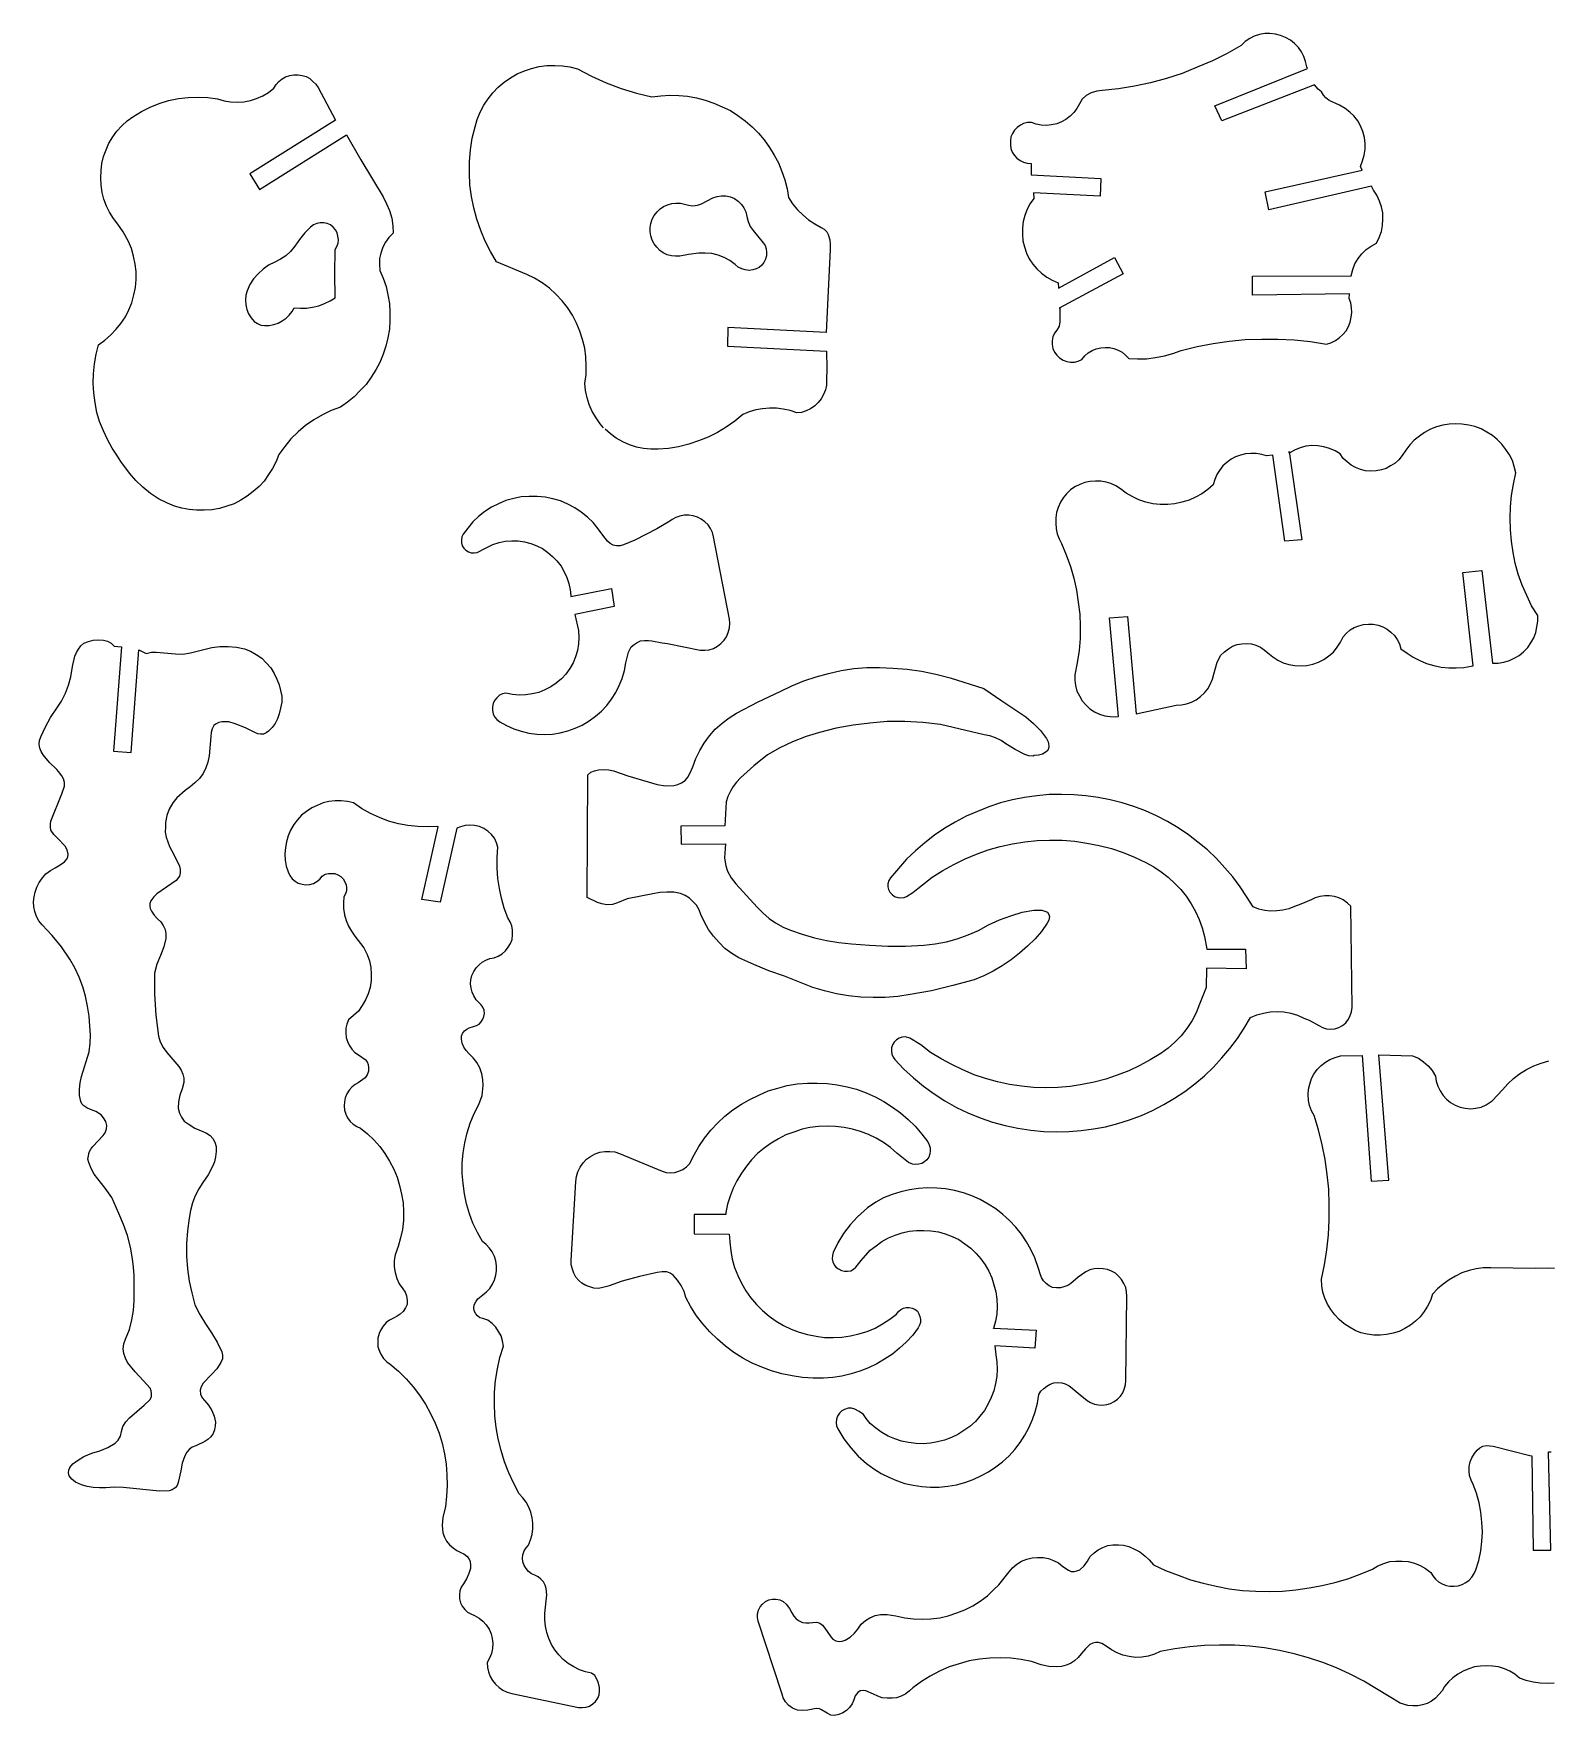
# Model space of a CAD drawing. Extents: x 0 to 250, y 0 to 149.
# Drawn here: x 0 to 133.7, y 0.3 to 148.8 of the extents above; entities that cross this region are included whole.
import ezdxf

# ---------------------------------------------------------------- set-up
doc = ezdxf.new("R2010")
doc.units = 0
doc.layers.get('0').update_dxf_attribs({"color": 1, "linetype": 'CONTINUOUS'})

msp = doc.modelspace()

# ---------------------------------------------------------------- linework, layer by layer
for points in [[(90.12, 120.64), (90.33, 120.37), (90.58, 120.14), (90.88, 119.95), (91.22, 119.82), (91.55, 119.77), (91.89, 119.77), (92.21, 119.85), (92.53, 120), (92.8, 120.32), (93.1, 120.58), (93.45, 120.78), (93.8, 120.93), (94.21, 121.03), (94.59, 121.06), (94.98, 121.05), (95.36, 120.96), (95.75, 120.83), (96.09, 120.63), (96.39, 120.37), (96.68, 120.07), (97.46, 120.04), (98.25, 120.05), (99.04, 120.16), (99.83, 120.32), (100.57, 120.52), (101.31, 120.79), (102.72, 121.13), (104.13, 121.41), (105.56, 121.62), (106.97, 121.75), (108.42, 121.8), (109.84, 121.8), (111.29, 121.73), (112.73, 121.58), (114.13, 121.36), (114.53, 121.48), (114.93, 121.67), (115.27, 121.92), (115.57, 122.2), (115.86, 122.54), (116.07, 122.91), (116.22, 123.3), (116.33, 123.72), (116.38, 124.14), (116.36, 124.57), (116.28, 124.99), (116.14, 125.38), (116.17, 125.78), (107.61, 125.68), (107.61, 127.36), (116.33, 127.39), (116.46, 127.93), (116.64, 128.44), (116.93, 128.91), (117.27, 129.33), (117.64, 129.69), (118.09, 130.01), (118.56, 130.27), (118.79, 130.75), (118.98, 131.29), (119.08, 131.81), (119.11, 132.37), (119.1, 132.94), (119, 133.46), (118.81, 133.98), (118.58, 134.5), (118.29, 134.95), (118.11, 135.29), (109.05, 133.21), (108.72, 134.78), (117.3, 136.7), (117.13, 137.03), (117.33, 137.52), (117.47, 138.03), (117.54, 138.56), (117.54, 139.07), (117.48, 139.6), (117.35, 140.13), (117.15, 140.61), (116.9, 141.05), (116.56, 141.49), (116.19, 141.84), (115.79, 142.16), (115.3, 142.43), (114.36, 142.86), (114.09, 143.08), (113.87, 143.33), (113.69, 143.62), (113.4, 143.85), (113.07, 144.24), (104.9, 141.05), (104.27, 142.39), (112.45, 145.67), (112.4, 145.82), (112.29, 146.29), (112.13, 146.73), (111.93, 147.15), (111.66, 147.53), (111.32, 147.88), (110.95, 148.17), (110.53, 148.41), (110.09, 148.59), (109.64, 148.71), (109.15, 148.76), (108.68, 148.76), (108.21, 148.67), (107.76, 148.52), (107.36, 148.32), (106.95, 148.05), (106.6, 147.72), (105.36, 147.01), (104.07, 146.36), (102.72, 145.79), (101.39, 145.25), (100.02, 144.81), (98.61, 144.42), (97.2, 144.12), (95.78, 143.89), (94.34, 143.74), (93.85, 143.69), (93.37, 143.52), (92.91, 143.3), (92.56, 142.96), (92.32, 142.56), (92.09, 142.16), (91.82, 141.79), (91.52, 141.47), (91.13, 141.17), (90.75, 140.96), (90.33, 140.8), (89.87, 140.7), (89.42, 140.66), (88.95, 140.68), (88.51, 140.76), (88.09, 140.91), (87.74, 140.91), (87.4, 140.83), (87.12, 140.68), (86.83, 140.48), (86.6, 140.23), (86.41, 139.94), (86.28, 139.64), (86.23, 139.29), (86.23, 138.95), (86.28, 138.61), (86.4, 138.31), (86.58, 137.99), (86.8, 137.76), (87.08, 137.56), (87.4, 137.4), (87.71, 137.32), (88.08, 137.3), (88.08, 136.3), (94.21, 135.98), (94.16, 134.4), (88.28, 134.7), (88.31, 134.21), (87.99, 133.76), (87.71, 133.26), (87.52, 132.72), (87.37, 132.18), (87.3, 131.61), (87.29, 131.06), (87.34, 130.48), (87.47, 129.93), (87.64, 129.39), (87.89, 128.89), (88.21, 128.42), (88.58, 128), (88.98, 127.61), (89.44, 127.26), (89.92, 126.99), (90.46, 126.76), (90.49, 126.3), (95.42, 129.01), (96.2, 127.56), (90.54, 124.54), (90.6, 124.52), (90.61, 123.31), (90.53, 122.94), (90.33, 122.59), (90.12, 122.32), (89.99, 121.99), (89.92, 121.65), (89.92, 121.31), (89.99, 120.96), (90.12, 120.64)], [(27.63, 139.82), (28.89, 137.62), (30.85, 134.35), (31.16, 133.74), (31.41, 133.14), (31.61, 132.47), (31.71, 131.79), (31.73, 131.14), (31.36, 130.75), (31.05, 130.35), (30.82, 129.9), (30.65, 129.39), (30.53, 128.91), (30.53, 128.38), (30.57, 127.86), (30.87, 127.16), (31.11, 126.44), (31.27, 125.7), (31.41, 124.94), (31.46, 124.19), (31.46, 123.43), (31.41, 122.66), (31.27, 121.9), (31.09, 121.16), (30.85, 120.46), (30.57, 119.74), (30.2, 119.08), (29.81, 118.43), (29.36, 117.8), (28.84, 117.25), (28.3, 116.71), (27.7, 116.24), (27.09, 115.79), (26.28, 115.49), (25.5, 115.12), (24.74, 114.66), (24, 114.16), (23.35, 113.6), (22.72, 112.98), (22.17, 112.33), (21.65, 111.62), (21.41, 111), (21.1, 110.38), (20.74, 109.83), (20.34, 109.27), (19.9, 108.78), (19.38, 108.33), (18.86, 107.93), (18.29, 107.58), (17.69, 107.27), (17.05, 107.04), (16.41, 106.85), (15.74, 106.74), (15.07, 106.69), (14.39, 106.69), (13.72, 106.75), (13.07, 106.87), (12.43, 107.05), (11.81, 107.31), (11.03, 107.71), (10.33, 108.16), (9.64, 108.72), (9.02, 109.31), (8.46, 109.96), (7.71, 111), (7.41, 111.46), (6.92, 112.16), (6.52, 112.93), (6.16, 113.71), (5.83, 114.51), (5.59, 115.33), (5.42, 116.17), (5.31, 117.05), (5.27, 117.89), (5.29, 118.74), (5.37, 119.62), (5.51, 120.46), (5.73, 121.3), (6.3, 121.7), (6.8, 122.14), (7.29, 122.66), (7.71, 123.18), (8.1, 123.77), (8.4, 124.37), (8.67, 125.01), (8.85, 125.7), (8.99, 126.35), (9.04, 127.06), (9.04, 127.75), (8.95, 128.42), (8.83, 129.11), (8.63, 129.78), (8.38, 130.4), (7.91, 131.27), (7.44, 131.93), (7.05, 132.43), (6.7, 132.99), (6.43, 133.54), (6.2, 134.15), (6.05, 134.75), (5.95, 135.39), (5.93, 136.03), (5.95, 136.67), (6.03, 137.3), (6.18, 137.91), (6.4, 138.51), (6.65, 139.08), (6.99, 139.64), (7.36, 140.14), (7.78, 140.63), (8.26, 141.05), (8.75, 141.42), (9.52, 141.89), (10.3, 142.26), (11.09, 142.59), (11.92, 142.85), (12.78, 143.03), (13.64, 143.13), (14.53, 143.15), (15.37, 143.11), (16.24, 143), (16.81, 142.83), (17.38, 142.73), (17.97, 142.71), (18.56, 142.75), (19.15, 142.86), (19.68, 143.03), (20.24, 143.28), (20.73, 143.57), (21.21, 143.95), (21.4, 144.27), (21.65, 144.54), (21.93, 144.78), (22.25, 144.95), (22.61, 145.06), (22.98, 145.13), (23.35, 145.13), (23.7, 145.06), (24.07, 144.96), (24.39, 144.79), (24.66, 144.54), (24.91, 144.29), (25.13, 143.99), (26.64, 141.12), (19.08, 136.38), (19.95, 134.99), (27.63, 139.82)], [(64.41, 130.3), (64.58, 130.06), (64.68, 129.76), (64.71, 129.46), (64.7, 129.14), (64.61, 128.86), (64.46, 128.57), (64.29, 128.33), (64.06, 128.13), (63.79, 128), (63.5, 127.91), (63.18, 127.86), (62.83, 127.9), (62.51, 128), (62.19, 128.15), (61.93, 128.37), (61.47, 128.72), (60.95, 128.99), (60.43, 129.19), (59.86, 129.34), (59.3, 129.39), (58.73, 129.39), (57.81, 129.26), (57.05, 129.11), (56.68, 129.11), (56.3, 129.14), (55.93, 129.24), (55.59, 129.41), (55.29, 129.61), (55.02, 129.9), (54.77, 130.2), (54.6, 130.52), (54.5, 130.9), (54.43, 131.26), (54.43, 131.64), (54.5, 132.01), (54.6, 132.38), (54.79, 132.72), (55.04, 133.02), (55.31, 133.29), (55.61, 133.49), (55.96, 133.66), (56.33, 133.76), (56.7, 133.79), (57.1, 133.79), (57.46, 133.71), (57.81, 133.63), (58.21, 133.57), (58.6, 133.61), (58.97, 133.73), (59.96, 134.26), (60.35, 134.38), (60.73, 134.45), (61.12, 134.43), (61.51, 134.35), (61.87, 134.2), (62.19, 133.96), (62.5, 133.69), (62.71, 133.37), (62.87, 133.02), (62.97, 132.63), (63.07, 132.18), (63.25, 131.74), (63.52, 131.37), (64.41, 130.3)], [(22.99, 124.57), (23.55, 124.54), (24.1, 124.54), (24.62, 124.62), (25.18, 124.74), (25.68, 124.93), (26.17, 125.16), (26.62, 125.45), (26.59, 127.58), (26.62, 129.69), (26.77, 129.98), (26.89, 130.27), (26.91, 130.57), (26.87, 130.89), (26.79, 131.19), (26.64, 131.44), (26.44, 131.68), (26.2, 131.88), (25.9, 132), (25.61, 132.06), (25.31, 132.06), (24.99, 132), (24.71, 131.88), (24.45, 131.68), (23.93, 131.17), (23.46, 130.6), (23.06, 130), (22.69, 129.54), (22.27, 129.16), (21.78, 128.84), (21.28, 128.59), (20.73, 128.32), (20.26, 127.98), (19.82, 127.56), (19.42, 127.11), (19.1, 126.62), (18.84, 126.07), (18.73, 125.66), (18.69, 125.23), (18.73, 124.82), (18.81, 124.4), (18.98, 124.02), (19.21, 123.67), (19.48, 123.35), (19.77, 123.16), (20.07, 123.04), (20.39, 123.01), (20.79, 123.01), (21.2, 123.08), (21.58, 123.2), (21.95, 123.4), (22.29, 123.63), (22.57, 123.9), (22.81, 124.24), (22.99, 124.57)], [(132.43, 95.42), (132.62, 95.9), (132.72, 96.39), (132.79, 96.91), (132.79, 97.4), (132.25, 98.25), (131.81, 99.16), (131.41, 100.08), (131.07, 101.04), (130.79, 102.02), (130.62, 102.97), (130.47, 103.96), (130.38, 104.97), (130.35, 105.98), (130.38, 106.99), (130.48, 108), (130.65, 108.99), (130.84, 109.98), (130.7, 110.55), (130.55, 111.07), (130.3, 111.57), (129.98, 112.06), (129.63, 112.51), (129.22, 112.93), (128.79, 113.29), (128.28, 113.59), (127.78, 113.87), (127.23, 114.08), (126.69, 114.21), (126.1, 114.29), (125.55, 114.31), (124.96, 114.29), (124.4, 114.19), (123.85, 114.04), (123.31, 113.84), (122.79, 113.55), (122.34, 113.24), (121.89, 112.87), (121.5, 112.45), (121.15, 111.99), (120.83, 111.51), (120.52, 111.14), (120.21, 110.85), (119.8, 110.6), (119.4, 110.38), (118.98, 110.25), (118.51, 110.16), (118.06, 110.15), (117.59, 110.18), (117.15, 110.28), (116.71, 110.45), (116.33, 110.68), (115.96, 110.95), (115.62, 111.27), (115.35, 111.66), (114.9, 111.94), (114.41, 112.14), (113.91, 112.29), (113.37, 112.38), (112.85, 112.4), (112.31, 112.35), (111.81, 112.21), (111.3, 111.99), (110.85, 111.74), (110.85, 111.87), (111.96, 104.08), (110.45, 103.95), (109.39, 111.56), (108.85, 111.49), (108.42, 111.62), (107.94, 111.71), (107.47, 111.71), (107, 111.67), (106.55, 111.56), (106.11, 111.4), (105.71, 111.19), (105.34, 110.9), (104.99, 110.6), (104.7, 110.21), (104.45, 109.83), (104.27, 109.39), (104.13, 108.94), (103.65, 108.53), (103.14, 108.13), (102.57, 107.83), (102, 107.59), (101.38, 107.39), (100.74, 107.26), (100.12, 107.19), (99.46, 107.19), (98.82, 107.26), (98.2, 107.41), (97.58, 107.61), (97.03, 107.86), (96.46, 108.2), (95.95, 108.58), (95.55, 108.83), (95.11, 109.04), (94.68, 109.17), (94.21, 109.25), (93.74, 109.27), (93.25, 109.24), (92.8, 109.14), (92.36, 108.97), (91.92, 108.75), (91.55, 108.48), (91.18, 108.15), (90.9, 107.78), (90.65, 107.39), (90.44, 106.94), (90.31, 106.5), (90.24, 106.01), (90.23, 105.54), (90.26, 105.06), (90.36, 104.62), (90.54, 104.18), (90.75, 103.75), (91.17, 102.75), (91.54, 101.73), (91.84, 100.69), (92.07, 99.65), (92.22, 98.59), (92.36, 97.51), (92.39, 96.46), (92.39, 95.38), (92.29, 94.31), (92.14, 93.23), (91.92, 92.17), (91.92, 91.7), (91.97, 91.22), (92.11, 90.73), (92.32, 90.31), (92.58, 89.87), (92.88, 89.5), (93.25, 89.17), (93.67, 88.9), (94.11, 88.7), (94.58, 88.55), (95.03, 88.48), (95.53, 88.46), (95.77, 88.48), (94.98, 97.18), (96.56, 97.31), (97.33, 88.73), (100.87, 89.49), (101.33, 89.5), (101.78, 89.6), (102.23, 89.76), (102.64, 89.97), (103.02, 90.24), (103.36, 90.58), (103.65, 90.93), (103.88, 91.32), (104.08, 91.77), (104.2, 92.21), (104.5, 93.28), (104.82, 93.89), (105.14, 94.19), (105.48, 94.46), (105.83, 94.68), (106.25, 94.83), (106.65, 94.91), (107.07, 94.93), (107.51, 94.89), (107.91, 94.78), (108.3, 94.61), (108.65, 94.36), (108.95, 94.09), (109.39, 93.74), (109.83, 93.45), (110.31, 93.23), (110.82, 93.06), (111.34, 92.98), (111.89, 92.95), (112.4, 92.98), (112.93, 93.1), (113.42, 93.28), (113.91, 93.53), (114.34, 93.84), (114.75, 94.17), (115.08, 94.59), (115.37, 95.05), (115.6, 95.52), (115.89, 95.85), (116.22, 96.12), (116.59, 96.34), (117, 96.49), (117.4, 96.61), (117.84, 96.64), (118.27, 96.64), (118.69, 96.54), (119.1, 96.41), (119.48, 96.2), (119.82, 95.94), (120.14, 95.63), (120.37, 95.28), (120.58, 94.91), (120.71, 94.47), (121.25, 94.07), (121.78, 93.72), (122.39, 93.42), (122.98, 93.16), (123.62, 92.98), (124.25, 92.85), (124.93, 92.78), (125.6, 92.78), (126.25, 92.81), (126.91, 92.93), (127.09, 92.95), (126.17, 101.19), (127.86, 101.38), (128.79, 93.2), (129.29, 93.2), (129.8, 93.27), (130.28, 93.42), (130.7, 93.64), (131.14, 93.87), (131.53, 94.19), (131.9, 94.58), (132.18, 94.98), (132.43, 95.42)], [(37.76, 103.8), (37.82, 103.56), (37.99, 103.34), (38.16, 103.16), (38.39, 103.01), (38.63, 102.92), (38.9, 102.92), (39.17, 102.96), (39.89, 103.34), (40.54, 103.68), (41.1, 103.85), (41.64, 103.95), (42.21, 103.98), (42.78, 103.98), (43.35, 103.9), (43.89, 103.76), (44.42, 103.56), (44.93, 103.31), (45.4, 102.97), (45.82, 102.62), (46.2, 102.22), (46.56, 101.75), (46.84, 101.26), (47.08, 100.74), (47.25, 100.22), (47.36, 99.66), (47.41, 99.46), (47.43, 99.08), (51.01, 99.78), (51.24, 98.2), (47.77, 97.48), (48.09, 96.07), (48.14, 95.47), (48.1, 94.89), (48.02, 94.31), (47.85, 93.75), (47.62, 93.22), (47.33, 92.71), (46.98, 92.22), (46.59, 91.8), (46.14, 91.43), (45.65, 91.1), (45.13, 90.83), (44.59, 90.61), (44.02, 90.48), (43.45, 90.39), (42.86, 90.38), (42.29, 90.43), (41.7, 90.54), (41.4, 90.49), (41.13, 90.36), (40.88, 90.14), (40.7, 89.91), (40.56, 89.64), (40.51, 89.34), (40.51, 89.02), (40.56, 88.73), (40.7, 88.46), (40.9, 88.23), (41.15, 88.01), (41.74, 87.69), (42.39, 87.4), (43.05, 87.19), (43.72, 87.02), (44.41, 86.93), (45.1, 86.9), (45.8, 86.93), (46.49, 87.03), (47.16, 87.22), (47.82, 87.45), (48.44, 87.72), (49.04, 88.09), (49.6, 88.5), (50.13, 88.95), (50.6, 89.45), (51.02, 90.01), (51.39, 90.6), (51.7, 91.22), (51.97, 91.85), (52.17, 92.54), (52.28, 93.22), (52.52, 94.17), (52.75, 94.63), (53.02, 94.84), (53.29, 95.03), (53.59, 95.15), (53.93, 95.2), (54.27, 95.2), (54.59, 95.15), (55.49, 94.98), (55.96, 94.93), (58.85, 94.34), (59.25, 94.34), (59.64, 94.37), (60.01, 94.49), (60.38, 94.69), (60.68, 94.93), (60.95, 95.21), (61.17, 95.53), (61.32, 95.9), (61.42, 96.31), (61.45, 96.71), (61.42, 97.08), (60.03, 104.35), (59.93, 104.72), (59.76, 105.07), (59.54, 105.39), (59.25, 105.68), (58.94, 105.9), (58.6, 106.08), (58.23, 106.2), (57.84, 106.25), (57.44, 106.25), (57.05, 106.18), (56.7, 106.05), (56.37, 105.88), (56.16, 105.74), (55.02, 105.06), (54.06, 104.54), (53.09, 104.05), (52.08, 103.65), (51.78, 103.56), (51.46, 103.54), (51.16, 103.61), (50.91, 103.75), (50.66, 103.96), (50.25, 104.5), (49.85, 105.06), (49.4, 105.61), (48.89, 106.08), (48.35, 106.53), (47.77, 106.9), (47.15, 107.22), (46.51, 107.51), (45.83, 107.69), (45.15, 107.83), (44.46, 107.89), (43.75, 107.89), (43.05, 107.86), (42.38, 107.73), (41.7, 107.54), (41.03, 107.26), (40.43, 106.95), (39.84, 106.58), (39.28, 106.13), (38.78, 105.66), (38.33, 105.12), (37.92, 104.59), (37.79, 104.33), (37.76, 104.07), (37.76, 103.8)], [(21.48, 91.77), (21.68, 91.28), (21.8, 90.78), (21.9, 90.28), (21.9, 89.74), (21.8, 89.23), (21.68, 88.73), (21.53, 88.29), (21.33, 87.87), (21.06, 87.5), (20.74, 87.19), (20.52, 87.03), (20.29, 86.93), (20.04, 86.92), (19.79, 86.95), (19.53, 87.08), (18.69, 87.49), (17.8, 87.84), (17.22, 88.01), (16.61, 88.01), (16.36, 87.96), (16.12, 87.84), (15.92, 87.69), (15.77, 87.4), (15.67, 87.08), (15.65, 86.73), (15.5, 85.02), (15.38, 84.46), (15.2, 83.94), (14.96, 83.46), (14.65, 83.02), (14.24, 82.62), (13.82, 82.28), (13.37, 81.95), (12.65, 81.32), (12.29, 80.85), (11.98, 80.3), (11.76, 79.75), (11.64, 79.14), (11.64, 78.74), (11.62, 78.28), (11.69, 77.83), (11.99, 77.02), (12.41, 76.25), (12.88, 75.26), (12.93, 74.98), (12.93, 74.69), (12.88, 74.4), (12.58, 74.02), (10.88, 72.84), (10.6, 72.56), (10.35, 72.22), (10.26, 71.99), (10.25, 71.77), (10.3, 71.53), (10.4, 71.31), (10.65, 70.94), (10.95, 70.63), (11.24, 70.37), (11.45, 70.05), (11.61, 69.68), (11.67, 69.3), (11.67, 68.9), (11.49, 68.14), (11.19, 67.4), (10.88, 66.63), (10.68, 65.84), (10.68, 63.97), (10.8, 62.13), (11.02, 60.26), (11.17, 59.76), (11.44, 59.27), (11.76, 58.83), (12.81, 57.58), (13.03, 57.27), (13.17, 56.92), (13.25, 56.55), (13.27, 56.18), (13.12, 55.63), (12.92, 55.07), (12.8, 54.48), (12.76, 53.9), (12.87, 53.48), (13.05, 53.11), (13.3, 52.77), (13.65, 52.52), (14.24, 52.15), (14.93, 51.86), (15.25, 51.71), (15.59, 51.51), (15.82, 51.23), (16.01, 50.91), (16.11, 50.54), (16.12, 50.08), (16.07, 49.61), (15.96, 49.18), (15.79, 48.76), (15.4, 48.04), (14.93, 47.36), (14.58, 46.79), (14.26, 46.19), (14.02, 45.55), (13.86, 44.89), (13.74, 44.21), (13.57, 43.1), (13.49, 41.97), (13.49, 40.85), (13.57, 39.72), (13.74, 38.65), (13.96, 37.61), (14.24, 36.56), (14.68, 35.71), (15.17, 34.88), (15.7, 34.09), (16.19, 33.27), (16.61, 32.42), (16.66, 32.1), (16.66, 31.78), (16.53, 31.46), (16.17, 30.9), (15.7, 30.4), (14.96, 29.63), (14.8, 29.32), (14.71, 29.01), (14.73, 28.67), (14.88, 28.35), (15.08, 28.12), (15.44, 27.71), (15.74, 27.24), (15.94, 26.74), (16.06, 26.2), (16.04, 25.87), (15.97, 25.53), (15.84, 25.19), (15.65, 24.91), (15.38, 24.67), (15.12, 24.49), (14.33, 24.12), (14.01, 24), (13.72, 23.8), (13.52, 23.55), (13.34, 23.24), (13.12, 22.59), (13, 21.9), (12.76, 20.88), (12.66, 20.62), (12.5, 20.41), (12.24, 20.24), (11.98, 20.15), (11.12, 20.12), (7.91, 20.42), (7.14, 20.46), (6.37, 20.41), (5.81, 20.39), (5.27, 20.42), (4.72, 20.51), (4.22, 20.68), (3.7, 20.89), (3.38, 21.16), (3.14, 21.46), (3.09, 21.72), (3.11, 21.95), (3.21, 22.19), (3.46, 22.51), (3.78, 22.76), (4.43, 23.16), (5.14, 23.46), (5.84, 23.68), (6.55, 23.95), (7.19, 24.34), (7.46, 24.62), (7.66, 24.97), (7.76, 25.38), (7.89, 25.81), (8.15, 26.23), (8.46, 26.59), (9.77, 27.7), (10.28, 28.2), (10.4, 28.45), (10.41, 28.7), (10.38, 28.96), (10.28, 29.19), (9.69, 29.86), (8.95, 30.64), (8.3, 31.46), (8.1, 31.84), (7.96, 32.25), (7.91, 32.68), (7.96, 33.12), (8.1, 33.52), (8.45, 34.38), (8.68, 35.22), (8.83, 36.06), (8.88, 36.92), (8.87, 37.77), (8.87, 39.13), (8.83, 39.87), (8.73, 40.61), (8.55, 41.64), (8.28, 42.66), (7.94, 43.65), (7.52, 44.63), (6.89, 46.02), (6.32, 46.86), (5.68, 47.67), (5.34, 48.1), (5.07, 48.59), (4.87, 49.11), (4.8, 49.41), (4.84, 49.71), (4.9, 50.02), (5.04, 50.29), (5.22, 50.52), (6.13, 51.5), (6.32, 51.75), (6.43, 52.08), (6.45, 52.39), (6.37, 52.74), (6.18, 53.07), (5.95, 53.34), (5.49, 53.61), (5.02, 53.8), (4.69, 53.93), (4.42, 54.12), (4.25, 54.3), (4.17, 54.5), (4.06, 55.04), (4.05, 55.59), (4.1, 56.15), (4.22, 56.7), (4.89, 58.89), (4.99, 59.64), (5.01, 60.38), (4.95, 61.15), (4.9, 62.04), (4.77, 62.93), (4.57, 63.79), (4.33, 64.63), (4.01, 65.47), (3.64, 66.29), (3.21, 67.06), (2.45, 68.14), (1.65, 69.15), (0.74, 70.1), (0.47, 70.46), (0.25, 70.83), (0.1, 71.26), (0.02, 71.68), (0, 72.12), (0.05, 72.56), (0.13, 72.98), (0.29, 73.41), (0.49, 73.83), (0.77, 74.24), (1.09, 74.59), (1.48, 74.89), (1.9, 75.13), (2.33, 75.38), (2.74, 75.66), (2.91, 75.85), (3.02, 76.08), (3.04, 76.34), (2.96, 76.72), (2.77, 77.04), (2.1, 77.75), (1.78, 78.07), (1.53, 78.45), (1.48, 78.72), (1.48, 78.99), (1.53, 79.26), (2.5, 81.66), (2.72, 82.35), (2.72, 82.67), (2.64, 82.99), (2.5, 83.26), (2.2, 83.64), (2.05, 83.81), (1.41, 84.43), (0.84, 85.1), (0.67, 85.39), (0.54, 85.69), (0.5, 86.04), (0.52, 86.36), (0.64, 86.68), (1.04, 87.57), (1.49, 88.41), (2.05, 89.22), (2.45, 89.84), (2.82, 90.53), (3.09, 91.25), (3.28, 91.99), (3.43, 92.9), (3.64, 93.8), (3.78, 94.14), (3.95, 94.44), (4.17, 94.71), (4.43, 94.95), (4.85, 95.11), (5.27, 95.21), (5.71, 95.25), (6.16, 95.21), (6.53, 95.13), (6.85, 94.95), (7.12, 94.68), (7.76, 94.63), (7.04, 85.41), (8.6, 85.32), (9.29, 94.36), (9.94, 94.05), (10.4, 94.17), (10.83, 94.17), (12.53, 94.02), (13.18, 93.99), (13.84, 94.09), (15.02, 94.41), (15.74, 94.58), (16.44, 94.66), (17.17, 94.66), (17.9, 94.61), (18.61, 94.46), (19.15, 94.26), (19.65, 93.97), (20.14, 93.64), (20.54, 93.22), (20.93, 92.78), (21.23, 92.29), (21.48, 91.77)], [(88.34, 85.05), (88.23, 84.97), (87.86, 85), (87.5, 85.12), (86.66, 85.56), (85.84, 86.06), (85.41, 86.36), (84.93, 86.6), (84.41, 86.77), (83.91, 86.88), (80.06, 87.79), (78.5, 87.96), (76.92, 88.04), (75.34, 88.04), (73.83, 87.91), (72.34, 87.71), (70.84, 87.44), (69.37, 87.08), (68.19, 86.72), (67.01, 86.26), (65.89, 85.71), (64.8, 85.1), (63.59, 84.13), (62.4, 83.07), (62.04, 82.7), (61.76, 82.31), (61.51, 81.89), (61.3, 81.42), (61.15, 80.95), (61.02, 78.82), (57.14, 78.8), (57.16, 77.23), (61.07, 77.26), (61, 76), (61.02, 75.8), (61.1, 75.29), (61.25, 74.82), (61.59, 74.24), (61.99, 73.72), (63.87, 71.65), (64.38, 71.15), (64.93, 70.66), (65.5, 70.26), (66.16, 69.9), (66.81, 69.62), (67.85, 69.26), (68.93, 68.95), (70, 68.71), (71.1, 68.54), (72.2, 68.42), (73.78, 68.29), (75.4, 68.22), (76.97, 68.22), (78.59, 68.29), (79.59, 68.41), (80.58, 68.59), (81.54, 68.86), (82.5, 69.2), (83.42, 69.6), (84.31, 70.09), (85.27, 70.54), (86.26, 70.89), (87.27, 71.2), (88.31, 71.38), (89.02, 71.38), (89.27, 71.31), (89.5, 71.2), (89.62, 71.01), (89.67, 70.83), (89.62, 70.51), (89.49, 70.24), (88.98, 69.5), (88.41, 68.86), (87.74, 68.21), (87.05, 67.59), (86.3, 67.01), (85.52, 66.49), (84.72, 66.02), (83.88, 65.6), (83.02, 65.25), (81.14, 64.73), (79.26, 64.28), (77.38, 63.94), (76.3, 63.77), (75.19, 63.69), (74.12, 63.67), (73.03, 63.71), (71.95, 63.82), (70.88, 64.01), (69.82, 64.26), (68.78, 64.56), (66.28, 65.57), (64.91, 66.04), (63.59, 66.58), (62.26, 67.18), (61.64, 67.57), (61.03, 68.02), (60.51, 68.53), (60.01, 69.1), (59.59, 69.68), (59.22, 70.34), (58.9, 71.01), (58.75, 71.43), (58.52, 71.82), (58.23, 72.14), (57.89, 72.46), (57.52, 72.69), (57.12, 72.86), (56.52, 72.98), (55.9, 72.99), (55.29, 72.96), (54.67, 72.84), (52.4, 72.39), (51.56, 72.04), (51.09, 71.9), (50.59, 71.87), (50.17, 71.94), (49.77, 72.07), (48.86, 72.52), (48.93, 83.34), (49.19, 83.56), (49.51, 83.69), (49.88, 83.79), (50.3, 83.81), (50.77, 83.78), (51.19, 83.69), (52.47, 83.26), (55.06, 82.47), (55.78, 82.37), (56.52, 82.38), (56.87, 82.47), (57.21, 82.63), (57.51, 82.85), (57.76, 83.14), (57.94, 83.46), (58.2, 84.04), (58.47, 84.77), (58.8, 85.47), (59.19, 86.14), (59.67, 86.77), (60.18, 87.37), (60.78, 87.89), (61.4, 88.36), (62.06, 88.78), (63.97, 89.77), (65.92, 90.7), (66.95, 91.18), (68.01, 91.62), (69.08, 91.99), (70.17, 92.29), (71.3, 92.54), (72.42, 92.71), (73.56, 92.8), (74.69, 92.81), (75.85, 92.76), (77.13, 92.66), (78.38, 92.48), (79.66, 92.21), (80.9, 91.91), (83.88, 90.95), (85.49, 89.86), (86.55, 89.17), (87.59, 88.45), (88.28, 87.87), (88.88, 87.24), (89.42, 86.53), (89.57, 86.24), (89.62, 85.91), (89.6, 85.64), (89.47, 85.41), (89.08, 85.17), (88.71, 85.07), (88.34, 85.05)], [(25.03, 80.64), (24.56, 80.42), (24.1, 80.11), (23.66, 79.78), (23.31, 79.36), (22.98, 78.94), (22.69, 78.45), (22.47, 77.96), (22.32, 77.43), (22.24, 76.91), (22.19, 76.35), (22.22, 75.81), (22.3, 75.28), (22.46, 74.76), (22.61, 74.44), (22.81, 74.15), (23.08, 73.95), (23.36, 73.77), (23.7, 73.68), (24.03, 73.63), (24.39, 73.65), (24.71, 73.75), (24.99, 73.92), (25.28, 74.14), (25.48, 74.4), (25.73, 74.56), (26.02, 74.64), (26.32, 74.64), (26.59, 74.62), (26.86, 74.52), (27.11, 74.37), (27.33, 74.15), (27.48, 73.9), (27.58, 73.63), (27.61, 73.36), (27.61, 73.11), (27.53, 72.83), (27.39, 72.57), (27.36, 72.05), (27.36, 71.53), (27.44, 70.99), (27.6, 70.49), (27.8, 69.99), (28.05, 69.53), (28.37, 69.11), (29.14, 68.06), (29.46, 67.47), (29.64, 66.91), (29.76, 66.33), (29.81, 65.74), (29.8, 65.17), (29.71, 64.56), (29.54, 64.01), (29.31, 63.47), (29.01, 62.97), (28.67, 62.48), (28.25, 62.08), (27.8, 61.71), (27.65, 61.34), (27.56, 60.97), (27.56, 60.56), (27.6, 60.16), (27.7, 59.81), (27.86, 59.46), (28.08, 59.12), (28.37, 58.83), (28.69, 58.62), (29.26, 58.21), (29.44, 58.01), (29.53, 57.76), (29.56, 57.51), (29.56, 57.17), (29.46, 56.87), (29.27, 56.6), (28.64, 56.15), (28.4, 56), (28.1, 55.78), (27.85, 55.51), (27.65, 55.19), (27.51, 54.84), (27.44, 54.48), (27.41, 54.12), (27.44, 53.73), (27.56, 53.39), (27.71, 53.06), (27.95, 52.75), (28.22, 52.5), (28.52, 52.3), (28.87, 52.15), (29.48, 51.65), (30.03, 51.13), (30.57, 50.52), (31.02, 49.92), (31.42, 49.24), (31.79, 48.54), (32.08, 47.83), (32.31, 47.08), (32.48, 46.32), (32.62, 45.55), (32.65, 44.78), (32.65, 43.99), (32.57, 43.21), (32.4, 42.46), (32.18, 41.7), (31.91, 40.96), (31.84, 40.46), (31.84, 39.91), (31.91, 39.4), (32.06, 38.88), (32.28, 38.41), (32.6, 37.96), (32.8, 37.66), (32.92, 37.34), (32.99, 36.95), (32.97, 36.58), (32.82, 36.28), (32.63, 35.98), (32.36, 35.72), (32.08, 35.54), (31.78, 35.39), (31.42, 35.2), (31.12, 34.99), (30.87, 34.68), (30.65, 34.36), (30.5, 34.01), (30.4, 33.61), (30.38, 33.24), (30.4, 32.85), (30.52, 32.47), (30.69, 32.13), (30.9, 31.81), (31.17, 31.53), (31.49, 31.31), (32.2, 30.7), (32.89, 30.03), (33.51, 29.32), (34.08, 28.59), (34.6, 27.8), (35.05, 26.96), (35.46, 26.12), (35.81, 25.24), (36.06, 24.34), (36.28, 23.41), (36.41, 22.49), (36.48, 21.55), (36.5, 20.59), (36.46, 19.67), (36.35, 18.73), (36.14, 17.82), (36.08, 17.08), (36.14, 16.43), (36.28, 16.06), (36.46, 15.7), (36.72, 15.37), (37.03, 15.1), (37.35, 14.86), (37.71, 14.7), (37.99, 14.58), (38.24, 14.38), (38.43, 14.16), (38.55, 13.89), (38.58, 13.59), (38.56, 13.29), (38.43, 12.83), (38.21, 12.36), (37.94, 11.94), (37.74, 11.64), (37.64, 11.3), (37.59, 10.97), (37.61, 10.61), (37.69, 10.26), (37.82, 9.96), (38.06, 9.67), (38.31, 9.44), (38.6, 9.27), (38.93, 9.12), (39.32, 8.9), (39.67, 8.62), (39.94, 8.31), (40.21, 7.93), (40.38, 7.52), (40.48, 7.09), (40.53, 6.65), (40.51, 6.21), (40.41, 5.78), (40.26, 5.36), (40.04, 4.99), (40.06, 4.55), (40.16, 4.15), (40.31, 3.76), (40.51, 3.39), (40.78, 3.07), (41.1, 2.79), (41.43, 2.55), (41.82, 2.37), (42.22, 2.25), (48.1, 1.02), (48.44, 1.01), (48.77, 1.04), (49.08, 1.14), (49.36, 1.33), (49.6, 1.55), (49.8, 1.83), (49.92, 2.13), (49.97, 2.45), (49.97, 2.79), (49.85, 3.29), (49.55, 3.85), (49.26, 4.03), (48.72, 4.17), (48.19, 4.35), (47.68, 4.6), (47.2, 4.89), (46.76, 5.26), (46.36, 5.66), (46.02, 6.11), (45.72, 6.58), (45.48, 7.09), (45.3, 7.64), (45.18, 8.2), (45.13, 8.75), (45.13, 9.32), (45.2, 9.88), (45.26, 10.43), (45.3, 10.97), (45.26, 11.52), (45.16, 11.82), (45.01, 12.11), (44.79, 12.34), (44.54, 12.55), (44.24, 12.68), (43.95, 12.81), (43.69, 13.02), (43.47, 13.27), (43.32, 13.55), (43.2, 13.87), (43.16, 14.19), (43.18, 14.49), (43.32, 14.83), (43.48, 15.1), (43.7, 15.35), (43.87, 15.82), (44, 16.27), (44.07, 16.78), (44.07, 17.27), (44.02, 17.74), (43.9, 18.24), (43.72, 18.69), (43.48, 19.13), (43.18, 19.52), (42.86, 19.87), (42.38, 20.79), (41.94, 21.73), (41.57, 22.71), (41.27, 23.7), (41, 24.72), (40.83, 25.73), (40.71, 26.77), (40.68, 27.81), (40.7, 28.84), (40.78, 29.88), (40.95, 30.9), (41.17, 31.91), (41.47, 32.92), (41.4, 33.37), (41.28, 33.81), (41.05, 34.21), (40.8, 34.58), (40.48, 34.92), (40.09, 35.19), (39.65, 35.34), (39.4, 35.4), (39.2, 35.57), (39.03, 35.77), (38.9, 36.03), (38.86, 36.28), (38.9, 36.56), (39.03, 36.82), (39.22, 37.07), (39.65, 37.44), (39.99, 37.69), (40.28, 38.01), (40.51, 38.38), (40.68, 38.75), (40.81, 39.17), (40.86, 39.59), (40.86, 40.01), (40.81, 40.43), (40.68, 40.83), (40.49, 41.22), (40.26, 41.57), (39.94, 41.87), (39.62, 42.14), (39.18, 42.93), (38.78, 43.75), (38.48, 44.59), (38.21, 45.47), (38.03, 46.34), (37.91, 47.25), (37.82, 48.15), (37.82, 49.06), (37.92, 49.97), (38.08, 50.86), (38.28, 51.73), (38.55, 52.59), (38.88, 53.44), (39.3, 54.25), (39.6, 55.04), (39.7, 55.91), (39.67, 56.45), (39.57, 56.95), (39.39, 57.47), (39.12, 57.93), (38.8, 58.36), (38.43, 58.75), (38.18, 59), (37.97, 59.29), (37.82, 59.66), (37.76, 59.99), (37.77, 60.26), (37.86, 60.51), (38.03, 60.73), (38.23, 60.9), (38.46, 61), (38.83, 61.12), (39.1, 61.2), (39.34, 61.32), (39.52, 61.54), (39.67, 61.76), (39.75, 62.01), (39.79, 62.28), (39.77, 62.55), (39.67, 62.82), (39.52, 63.03), (39.32, 63.2), (39.08, 63.49), (38.86, 63.82), (38.71, 64.14), (38.63, 64.51), (38.58, 64.9), (38.61, 65.25), (38.7, 65.62), (38.85, 65.97), (39.07, 66.29), (39.32, 66.56), (39.59, 66.8), (39.92, 66.98), (40.28, 67.11), (40.65, 67.18), (41.01, 67.33), (41.35, 67.53), (41.65, 67.79), (41.9, 68.11), (42.09, 68.46), (42.24, 68.81), (42.29, 69.21), (42.29, 69.62), (42.21, 70), (42.06, 70.37), (41.85, 70.71), (41.55, 71.58), (41.3, 72.46), (41.12, 73.31), (40.98, 74.2), (40.93, 75.11), (40.93, 76.03), (40.98, 76.96), (40.86, 77.34), (40.68, 77.75), (40.41, 78.08), (40.11, 78.35), (39.74, 78.6), (39.35, 78.77), (38.93, 78.85), (38.51, 78.89), (38.11, 78.85), (37.69, 78.74), (37.35, 78.64), (35.89, 72.1), (34.26, 72.34), (35.71, 78.75), (35.67, 78.77), (34.82, 78.74), (33.93, 78.77), (33.05, 78.85), (32.2, 79.02), (31.34, 79.26), (30.53, 79.56), (29.73, 79.93), (28.96, 80.35), (28.23, 80.85), (27.71, 80.97), (27.16, 81.04), (26.62, 81.04), (26.07, 80.99), (25.55, 80.85), (25.03, 80.64)], [(75.41, 73.72), (75.41, 73.46), (75.48, 73.21), (75.6, 72.98), (75.78, 72.76), (76, 72.61), (76.29, 72.52), (76.55, 72.47), (76.84, 72.51), (77.07, 72.61), (77.61, 72.94), (78.05, 73.3), (78.47, 73.63), (79.34, 74.3), (80.28, 74.89), (81.24, 75.43), (82.23, 75.92), (83.24, 76.34), (84.28, 76.71), (85.34, 77.01), (86.41, 77.24), (87.5, 77.41), (88.6, 77.53), (89.69, 77.58), (90.8, 77.56), (91.91, 77.48), (92.98, 77.31), (94.07, 77.09), (95.15, 76.82), (96.19, 76.47), (97.2, 76.07), (98.2, 75.6), (98.89, 75.21), (99.55, 74.77), (100.17, 74.3), (100.74, 73.75), (101.28, 73.21), (101.75, 72.62), (102.2, 71.95), (102.57, 71.28), (102.91, 70.56), (103.17, 69.82), (103.38, 69.08), (103.58, 67.95), (107, 67.95), (107.04, 66.22), (103.54, 66.28), (103.51, 64.56), (102.92, 63.08), (102.64, 62.34), (102.27, 61.64), (101.81, 60.95), (101.31, 60.31), (100.76, 59.74), (100.15, 59.2), (99.5, 58.75), (98.57, 58.18), (97.65, 57.68), (96.68, 57.21), (95.67, 56.82), (94.66, 56.48), (93.62, 56.2), (92.56, 56), (91.5, 55.83), (90.43, 55.74), (89.34, 55.71), (88.26, 55.74), (87.2, 55.85), (86.14, 56.01), (85.09, 56.25), (84.04, 56.53), (83.02, 56.87), (82.03, 57.29), (81.06, 57.76), (80.11, 58.26), (79.19, 58.83), (78.32, 59.49), (77.36, 60.09), (76.96, 60.2), (76.69, 60.18), (76.42, 60.09), (76.17, 59.94), (75.98, 59.74), (75.83, 59.51), (75.75, 59.24), (75.73, 58.95), (75.76, 58.68), (75.87, 58.43), (76.03, 58.2), (76.82, 57.36), (77.68, 56.58), (78.57, 55.85), (79.49, 55.17), (80.45, 54.55), (81.46, 53.98), (82.48, 53.49), (83.56, 53.06), (84.65, 52.69), (85.76, 52.39), (86.88, 52.15), (88.04, 51.98), (89.18, 51.86), (90.28, 51.83), (91.38, 51.85), (92.48, 51.95), (93.57, 52.08), (94.64, 52.28), (95.72, 52.55), (96.76, 52.87), (97.8, 53.28), (98.79, 53.71), (99.78, 54.23), (100.71, 54.79), (101.63, 55.39), (102.5, 56.06), (103.36, 56.77), (104.17, 57.52), (104.9, 58.35), (105.61, 59.17), (106.28, 60.06), (106.87, 60.98), (107.42, 61.93), (107.98, 62.16), (108.58, 62.31), (109.17, 62.43), (109.79, 62.45), (110.38, 62.41), (111, 62.29), (111.59, 62.13), (112.14, 61.87), (112.6, 61.67), (113.45, 61.2), (113.79, 61.03), (114.14, 60.93), (114.51, 60.9), (114.88, 60.93), (115.23, 61.03), (115.55, 61.22), (115.84, 61.45), (116.07, 61.76), (116.24, 62.08), (116.36, 62.43), (116.39, 62.8), (116.29, 71.75), (115.99, 72.02), (115.62, 72.29), (115.23, 72.47), (114.83, 72.59), (114.41, 72.66), (113.99, 72.66), (113.55, 72.61), (113.15, 72.49), (112.78, 72.3), (111.87, 71.92), (111.3, 71.72), (110.82, 71.52), (110.28, 71.4), (109.74, 71.33), (109.2, 71.31), (108.68, 71.36), (108.15, 71.48), (107.66, 71.67), (107.09, 72.59), (106.52, 73.46), (105.86, 74.34), (105.17, 75.14), (104.42, 75.95), (103.63, 76.71), (102.79, 77.38), (101.95, 78.05), (101.04, 78.67), (100.1, 79.21), (99.14, 79.71), (98.15, 80.15), (97.13, 80.53), (96.09, 80.87), (95.03, 81.14), (93.97, 81.34), (92.9, 81.49), (91.82, 81.58), (90.73, 81.61), (89.65, 81.59), (88.56, 81.49), (87.49, 81.34), (86.41, 81.12), (85.37, 80.85), (84.33, 80.52), (83.32, 80.11), (82.33, 79.68), (81.37, 79.16), (80.43, 78.62), (79.54, 78), (78.69, 77.34), (77.85, 76.64), (77.07, 75.88), (76.34, 75.08), (75.65, 74.25), (75.5, 74), (75.41, 73.72)], [(78.22, 34.75), (78.1, 34.53), (77.61, 33.88), (77.04, 33.27), (76.45, 32.73), (75.81, 32.21), (75.13, 31.76), (74.44, 31.34), (73.7, 31), (72.94, 30.7), (72.17, 30.45), (71.36, 30.27), (70.56, 30.15), (69.73, 30.08), (68.83, 30.08), (67.89, 30.15), (66.96, 30.28), (66.06, 30.47), (65.15, 30.74), (64.28, 31.04), (63.42, 31.41), (62.61, 31.86), (61.82, 32.35), (61.07, 32.92), (60.38, 33.51), (59.69, 34.16), (59.07, 34.87), (58.52, 35.59), (58.03, 36.38), (57.58, 37.2), (57.42, 37.74), (57.17, 38.26), (56.84, 38.73), (56.47, 39.18), (56.21, 39.35), (55.91, 39.47), (55.48, 39.47), (55.04, 39.4), (53.48, 39.05), (51.97, 38.63), (50.81, 38.24), (50.6, 38.18), (50.24, 38.08), (49.87, 38.01), (49.46, 38.04), (49.09, 38.13), (48.74, 38.26), (48.39, 38.46), (48.12, 38.7), (47.88, 39), (47.68, 39.35), (47.56, 39.7), (47.46, 40.09), (47.46, 40.48), (47.87, 47.45), (47.93, 47.88), (48.05, 48.3), (48.25, 48.71), (48.51, 49.08), (48.82, 49.4), (49.16, 49.65), (49.56, 49.88), (49.98, 50.02), (50.42, 50.08), (50.87, 50.1), (51.31, 50.05), (51.73, 49.92), (55.48, 48.35), (55.83, 48.25), (56.23, 48.22), (56.6, 48.25), (56.97, 48.34), (57.32, 48.51), (57.63, 48.74), (57.89, 48.99), (58.3, 49.8), (58.72, 50.54), (59.24, 51.28), (59.79, 51.97), (60.4, 52.62), (61.03, 53.21), (61.74, 53.76), (62.48, 54.27), (63.22, 54.69), (64.02, 55.07), (64.85, 55.43), (65.69, 55.69), (66.53, 55.9), (67.42, 56.05), (68.31, 56.11), (69.18, 56.13), (70.07, 56.08), (70.93, 55.98), (71.82, 55.81), (72.66, 55.58), (73.5, 55.27), (74.3, 54.9), (75.06, 54.5), (75.83, 54.01), (76.54, 53.51), (77.21, 52.92), (77.83, 52.32), (78.42, 51.63), (78.94, 50.94), (79.07, 50.67), (79.14, 50.42), (79.16, 50.13), (79.12, 49.87), (79.02, 49.58), (78.85, 49.36), (78.65, 49.19), (78.42, 49.04), (78.15, 48.96), (77.86, 48.94), (77.6, 48.96), (77.23, 49.13), (76.2, 49.95), (75.65, 50.44), (75.03, 50.87), (74.39, 51.26), (73.7, 51.58), (72.99, 51.85), (72.29, 52.07), (71.55, 52.22), (70.79, 52.3), (70.05, 52.33), (69.3, 52.3), (68.54, 52.2), (67.84, 52.05), (67.11, 51.81), (66.41, 51.55), (65.75, 51.21), (65.1, 50.81), (64.48, 50.39), (63.91, 49.9), (63.39, 49.36), (62.92, 48.79), (62.48, 48.19), (62.09, 47.51), (61.76, 46.86), (61.49, 46.15), (61.27, 45.43), (61.12, 44.71), (61.1, 44.52), (58.31, 44.52), (58.31, 42.81), (61.4, 42.79), (61.44, 42.49), (61.45, 42.09), (61.54, 41.33), (61.67, 40.59), (61.87, 39.84), (62.16, 39.15), (62.5, 38.46), (62.88, 37.79), (63.3, 37.19), (63.81, 36.58), (64.34, 36.06), (64.93, 35.56), (65.54, 35.12), (66.19, 34.72), (66.88, 34.4), (67.59, 34.13), (68.32, 33.93), (69.08, 33.78), (69.82, 33.68), (70.59, 33.66), (71.36, 33.69), (72.12, 33.81), (72.84, 33.99), (73.58, 34.21), (74.29, 34.51), (74.94, 34.88), (75.6, 35.29), (76.18, 35.74), (76.35, 35.96), (76.55, 36.14), (76.79, 36.26), (77.04, 36.33), (77.29, 36.31), (77.56, 36.26), (77.81, 36.16), (78.02, 35.99), (78.15, 35.76), (78.25, 35.52), (78.3, 35.27), (78.3, 35), (78.22, 34.75)], [(70.51, 40.61), (70.56, 40.36), (70.68, 40.09), (70.83, 39.89), (71.06, 39.72), (71.31, 39.59), (71.58, 39.54), (71.85, 39.54), (72.14, 39.57), (72.37, 39.69), (72.59, 39.87), (73.06, 40.46), (73.85, 41.37), (74.37, 41.77), (74.89, 42.14), (75.46, 42.46), (76.05, 42.71), (76.67, 42.91), (77.29, 43.05), (77.93, 43.13), (78.59, 43.13), (79.22, 43.1), (79.88, 43), (80.48, 42.81), (81.09, 42.59), (81.69, 42.31), (82.21, 41.94), (82.75, 41.55), (83.21, 41.1), (83.62, 40.61), (84.01, 40.09), (84.33, 39.54), (84.58, 38.93), (84.78, 38.33), (84.95, 37.69), (85.04, 37.05), (85.05, 36.4), (85.02, 35.74), (84.92, 35.12), (84.73, 34.48), (84.75, 34.5), (88.5, 34.33), (88.39, 32.72), (84.87, 32.95), (84.95, 32.15), (85.04, 31.51), (85.07, 30.87), (85.04, 30.23), (84.93, 29.61), (84.77, 28.97), (84.53, 28.37), (84.26, 27.81), (83.94, 27.24), (83.54, 26.74), (83.14, 26.25), (82.65, 25.83), (82.13, 25.46), (81.59, 25.11), (81.02, 24.84), (80.4, 24.61), (79.81, 24.45), (79.17, 24.35), (78.54, 24.3), (77.9, 24.32), (77.24, 24.4), (76.62, 24.52), (76.02, 24.72), (75.45, 24.97), (74.87, 25.29), (74.35, 25.66), (73.85, 26.07), (73.51, 26.52), (73.25, 26.87), (72.88, 27.14), (72.49, 27.34), (72.2, 27.43), (71.9, 27.43), (71.6, 27.33), (71.36, 27.19), (71.13, 26.99), (70.98, 26.74), (70.88, 26.45), (70.84, 26.15), (70.88, 25.87), (71.01, 25.6), (71.52, 24.74), (72.14, 23.93), (72.79, 23.21), (73.53, 22.54), (74.17, 22.09), (74.81, 21.68), (75.5, 21.33), (76.18, 21.04), (76.92, 20.79), (77.66, 20.64), (78.42, 20.52), (79.17, 20.47), (79.95, 20.47), (80.72, 20.54), (81.46, 20.68), (82.21, 20.88), (82.94, 21.15), (83.61, 21.45), (84.3, 21.82), (84.95, 22.25), (85.54, 22.71), (86.11, 23.24), (86.61, 23.8), (87.08, 24.4), (87.5, 25.04), (87.86, 25.71), (88.19, 26.42), (88.43, 27.12), (88.61, 27.88), (88.73, 28.64), (88.92, 28.94), (89.17, 29.17), (89.44, 29.39), (89.74, 29.56), (90.06, 29.66), (90.41, 29.69), (90.76, 29.68), (91.08, 29.58), (91.42, 29.41), (91.69, 29.21), (92.38, 28.62), (93, 28.12), (93.3, 27.93), (93.65, 27.8), (94.02, 27.73), (94.37, 27.71), (94.74, 27.75), (95.08, 27.85), (95.4, 28.01), (95.7, 28.23), (95.95, 28.5), (96.15, 28.8), (96.29, 29.12), (96.39, 29.48), (96.41, 29.86), (96.52, 37.32), (96.49, 37.71), (96.41, 38.09), (96.26, 38.44), (96.05, 38.78), (95.8, 39.07), (95.5, 39.34), (95.16, 39.54), (94.79, 39.67), (94.42, 39.74), (94.02, 39.77), (93.64, 39.72), (93.25, 39.64), (92.9, 39.47), (92.22, 39), (91.57, 38.44), (91.3, 38.26), (90.96, 38.13), (90.65, 38.06), (90.31, 38.06), (89.96, 38.09), (89.65, 38.24), (89.39, 38.43), (89.15, 38.68), (88.97, 38.97), (88.87, 39.28), (88.75, 39.67), (88.38, 40.7), (88.04, 41.43), (87.66, 42.12), (87.22, 42.79), (86.7, 43.42), (86.16, 44), (85.57, 44.54), (84.95, 45.03), (84.26, 45.45), (83.56, 45.85), (82.84, 46.17), (82.08, 46.44), (81.29, 46.66), (80.5, 46.79), (79.73, 46.86), (78.92, 46.88), (78.12, 46.83), (77.33, 46.71), (76.55, 46.52), (75.78, 46.29), (75.04, 45.99), (74.34, 45.63), (73.61, 45.13), (72.72, 44.32), (72.09, 43.62), (71.5, 42.86), (71.01, 42.04), (70.59, 41.17), (70.52, 40.9), (70.51, 40.61)]]:
    msp.add_lwpolyline(points, close=True)
for points in [[(50.3, 113.97), (50.02, 114.33), (49.66, 114.86), (49.31, 115.4), (49.04, 116.01), (48.86, 116.61), (48.72, 117.25), (48.66, 117.87), (48.77, 118.66), (48.77, 119.43), (48.74, 120.22), (48.66, 120.99), (48.46, 121.75), (48.22, 122.51), (47.93, 123.21), (47.56, 123.92), (47.13, 124.59), (46.66, 125.18), (46.1, 125.76), (45.53, 126.29), (44.89, 126.76), (44.22, 127.16), (43.53, 127.49), (40.86, 128.62), (40.34, 129.53), (39.87, 130.43), (39.47, 131.37), (39.12, 132.37), (38.85, 133.37), (38.65, 134.38), (38.51, 135.41), (38.48, 136.45), (38.48, 137.47), (38.56, 138.51), (38.71, 139.54), (38.97, 140.54), (39.17, 141.18), (39.42, 141.82), (39.74, 142.43), (40.12, 143), (40.54, 143.52), (41.01, 144.02), (41.54, 144.46), (42.09, 144.86), (42.69, 145.2), (43.33, 145.47), (43.95, 145.67), (44.64, 145.85), (45.31, 145.94), (46, 145.95), (46.69, 145.92), (47.35, 145.84), (48.02, 145.65), (49.26, 145), (50.54, 144.42), (51.86, 143.92), (53.21, 143.5), (54.57, 143.18), (55.36, 143.28), (56.16, 143.32), (56.95, 143.3), (57.74, 143.23), (58.53, 143.08), (59.3, 142.88), (60.06, 142.63), (60.78, 142.31), (61.51, 141.96), (62.18, 141.54), (62.83, 141.05), (63.42, 140.54), (63.99, 139.97), (64.48, 139.37), (64.97, 138.71), (65.37, 138.04), (65.75, 137.34), (66.06, 136.6), (66.31, 135.84), (66.51, 135.07), (66.64, 134.3), (67.01, 133.73), (67.43, 133.22), (67.9, 132.75), (68.41, 132.33), (68.96, 131.98), (69.53, 131.64), (69.79, 131.49), (70.02, 131.27), (70.15, 131.02), (70.29, 130.57), (70.32, 130.15), (70.31, 129.69), (69.97, 122.37), (61.3, 122.83), (61.25, 121.18), (69.99, 120.74), (70.02, 119.2), (70, 118.17), (69.99, 117.74), (69.9, 117.32), (69.73, 116.9), (69.53, 116.53), (69.26, 116.19), (68.96, 115.91), (68.59, 115.64), (68.21, 115.45), (67.79, 115.33), (67.37, 115.28), (66.78, 115.49), (66.17, 115.62), (65.57, 115.69), (64.97, 115.69), (64.36, 115.64), (63.76, 115.54), (63.17, 115.37), (62.61, 115.13), (61.91, 114.56), (61.14, 114.02), (60.38, 113.55), (59.56, 113.15), (58.7, 112.82), (57.83, 112.51), (56.94, 112.29), (56.06, 112.14), (55.14, 112.08), (54.5, 112.08), (53.85, 112.13), (53.22, 112.26), (52.6, 112.46), (52.02, 112.73), (51.44, 113.05), (50.94, 113.42), (50.45, 113.86)], [(134.26, 39.77), (133.68, 39.79), (132.6, 39.77), (128.64, 39.82), (127.98, 39.81), (127.34, 39.72), (126.72, 39.59), (126.1, 39.37), (125.53, 39.08), (124.96, 38.76), (124.44, 38.39), (123.93, 37.96), (123.5, 37.49), (123.33, 36.95), (123.06, 36.45), (122.76, 35.98), (122.41, 35.51), (122, 35.12), (121.55, 34.77), (121.05, 34.46), (120.54, 34.21), (120.02, 34.04), (119.45, 33.93), (118.88, 33.89), (118.31, 33.89), (117.74, 33.98), (117.18, 34.09), (116.66, 34.3), (116.16, 34.57), (115.69, 34.88), (115.25, 35.25), (114.86, 35.66), (114.51, 36.13), (114.23, 36.61), (113.99, 37.13), (113.82, 37.67), (113.72, 38.24), (113.71, 38.81), (113.97, 40.09), (114.18, 41.42), (114.31, 42.74), (114.38, 44.07), (114.38, 45.4), (114.34, 46.76), (114.21, 48.07), (114.01, 49.38), (113.76, 50.69), (113.42, 52), (113.05, 53.26), (112.82, 53.68), (112.65, 54.15), (112.55, 54.6), (112.51, 55.11), (112.55, 55.58), (112.66, 56.03), (112.82, 56.52), (113.03, 56.92), (113.32, 57.32), (113.67, 57.68), (114.04, 57.96), (114.44, 58.2), (114.91, 58.4), (115.37, 58.52), (117.28, 58.55), (118.09, 47.48), (119.63, 47.55), (118.76, 58.62), (121.73, 58.53), (122.25, 58.33), (122.71, 58.01), (123.11, 57.64), (123.48, 57.24), (123.77, 56.75), (123.83, 56.3), (123.97, 55.85), (124.17, 55.44), (124.44, 55.04), (124.74, 54.7), (125.09, 54.42), (125.51, 54.18), (125.93, 54), (126.39, 53.9), (126.86, 53.86), (127.33, 53.91), (127.78, 54.01), (128.22, 54.2), (128.75, 54.55), (129.68, 55.54), (130.15, 56.05), (130.65, 56.53), (131.19, 56.95), (131.79, 57.32), (132.43, 57.64), (133.09, 57.88), (133.76, 58.08)], [(134.25, 3.16), (133.64, 3.14), (133, 3.16), (132.38, 3.26), (131.78, 3.39), (131.19, 3.59), (130.77, 3.95), (130.33, 4.22), (129.86, 4.43), (129.33, 4.59), (128.8, 4.67), (128.27, 4.7), (127.73, 4.67), (127.21, 4.59), (126.69, 4.43), (126.2, 4.23), (125.73, 3.96), (125.29, 3.63), (124.91, 3.28), (124.57, 2.87), (124.35, 2.49), (124.07, 2.15), (123.77, 1.85), (123.41, 1.58), (123.03, 1.38), (122.62, 1.24), (122.2, 1.16), (121.77, 1.16), (121.33, 1.19), (120.64, 1.41), (119.67, 1.97), (118.56, 2.67), (117.42, 3.34), (116.24, 3.96), (115.03, 4.5), (113.81, 4.99), (112.56, 5.39), (111.27, 5.74), (109.98, 6.05), (108.67, 6.28), (107.36, 6.43), (106.01, 6.52), (104.7, 6.52), (103.38, 6.48), (102.07, 6.37), (100.74, 6.2), (99.45, 5.95), (98.94, 5.71), (98.39, 5.54), (97.85, 5.46), (97.28, 5.44), (96.73, 5.51), (96.17, 5.63), (95.65, 5.83), (95.15, 6.1), (94.69, 6.42), (94.29, 6.67), (94.02, 6.75), (93.77, 6.75), (93.5, 6.7), (93.25, 6.58), (92.85, 6.2), (92.49, 5.74), (92.21, 5.42), (91.89, 5.14), (91.54, 4.9), (91.15, 4.74), (90.75, 4.62), (90.33, 4.59), (89.62, 4.64), (88.95, 4.79), (88.09, 5.06), (87.17, 5.24), (86.26, 5.36), (85.34, 5.39), (84.41, 5.36), (83.49, 5.27), (82.58, 5.12), (81.71, 4.87), (80.84, 4.59), (79.98, 4.23), (79.16, 3.78), (78.37, 3.31), (77.63, 2.75), (77.33, 2.47), (76.99, 2.22), (76.6, 2.02), (76.18, 1.88), (75.78, 1.83), (75.34, 1.83), (74.92, 1.88), (74.52, 2.02), (74.15, 2.2), (73.48, 2.49), (73.23, 2.5), (72.98, 2.47), (72.77, 2.33), (72.54, 2.03), (72.41, 1.68), (72.25, 1.34), (72.04, 1.02), (71.77, 0.76), (71.45, 0.54), (71.1, 0.39), (70.71, 0.32), (70.37, 0.35), (70.05, 0.5), (69.57, 0.82), (69.37, 0.91), (69.15, 0.92), (68.93, 0.91), (68.34, 0.77), (67.89, 0.76), (67.43, 0.79), (67.01, 0.94), (66.66, 1.19), (66.39, 1.51), (66.17, 1.88), (66.04, 2.27), (63.97, 8.63), (63.91, 8.95), (63.92, 9.29), (63.99, 9.61), (64.13, 9.91), (64.34, 10.14), (64.61, 10.36), (64.9, 10.51), (65.22, 10.58), (65.54, 10.58), (65.87, 10.51), (66.17, 10.38), (66.44, 10.14), (66.73, 9.76), (66.93, 9.36), (67.1, 9.07), (67.32, 8.83), (67.57, 8.67), (67.87, 8.53), (68.17, 8.48), (68.49, 8.48), (68.79, 8.52), (69.13, 8.55), (69.42, 8.46), (69.65, 8.28), (69.84, 8.03), (70.37, 7.26), (70.57, 7.04), (70.81, 6.9), (71.11, 6.85), (71.38, 6.87), (71.65, 6.95), (72.1, 7.22), (72.46, 7.56), (72.76, 7.94), (73.06, 8.36), (73.43, 8.68), (73.83, 8.94), (74.29, 9.12), (74.76, 9.22), (75.34, 9.22), (76.13, 9.09), (76.91, 8.92), (77.68, 8.83), (78.47, 8.8), (79.22, 8.83), (80, 8.94), (80.75, 9.1), (81.49, 9.36), (82.21, 9.64), (82.92, 9.99), (83.56, 10.41), (84.2, 10.87), (84.75, 11.39), (85.2, 11.84), (86.11, 13), (86.43, 13.35), (86.8, 13.67), (87.22, 13.92), (87.67, 14.11), (88.14, 14.23), (88.63, 14.26), (89.12, 14.24), (89.59, 14.16), (90.04, 13.99), (90.48, 13.77), (90.86, 13.47), (91.37, 13.13), (91.6, 13.03), (91.85, 13.03), (92.11, 13.07), (92.36, 13.17), (92.73, 13.52), (93.03, 13.92), (93.28, 14.33), (93.62, 14.66), (93.99, 14.93), (94.39, 15.15), (94.84, 15.3), (95.28, 15.38), (95.77, 15.38), (96.22, 15.35), (96.69, 15.22), (97.18, 15), (97.67, 14.75), (98.09, 14.39), (98.49, 14.04), (98.86, 13.62), (99.93, 13.12), (101.03, 12.68), (102.13, 12.29), (103.26, 11.98), (104.4, 11.72), (105.56, 11.5), (106.72, 11.35), (107.89, 11.27), (109.07, 11.25), (110.25, 11.29), (111.42, 11.4), (112.6, 11.57), (113.76, 11.77), (114.88, 12.04), (116.01, 12.38), (117.12, 12.78), (118.19, 13.23), (118.68, 13.52), (119.2, 13.72), (119.72, 13.89), (120.27, 13.94), (120.81, 13.94), (121.36, 13.89), (121.9, 13.74), (122.42, 13.54), (122.89, 13.27), (123.36, 12.93), (123.53, 12.63), (123.77, 12.33), (124.03, 12.11), (124.35, 11.92), (124.69, 11.79), (125.04, 11.72), (125.41, 11.72), (125.76, 11.76), (126.12, 11.87), (126.45, 12.04), (126.74, 12.26), (126.97, 12.53), (127.18, 12.85), (127.33, 13.15), (127.58, 13.99), (127.75, 14.83), (127.85, 15.67), (127.9, 16.51), (127.86, 17.38), (127.76, 18.24), (127.61, 19.08), (127.38, 19.92), (127.09, 20.71), (126.91, 21.08), (126.77, 21.48), (126.74, 21.87), (126.74, 22.29), (126.82, 22.69), (126.97, 23.06), (127.19, 23.43), (127.44, 23.73), (127.68, 23.92), (127.93, 24.08), (128.25, 24.15), (128.84, 24.07), (132.1, 23.26), (132.26, 23.24), (132.38, 14.9), (133.93, 14.9), (133.73, 23.58), (133.96, 23.58)]]:
    msp.add_lwpolyline(points)

doc.saveas('drawing.dxf')
